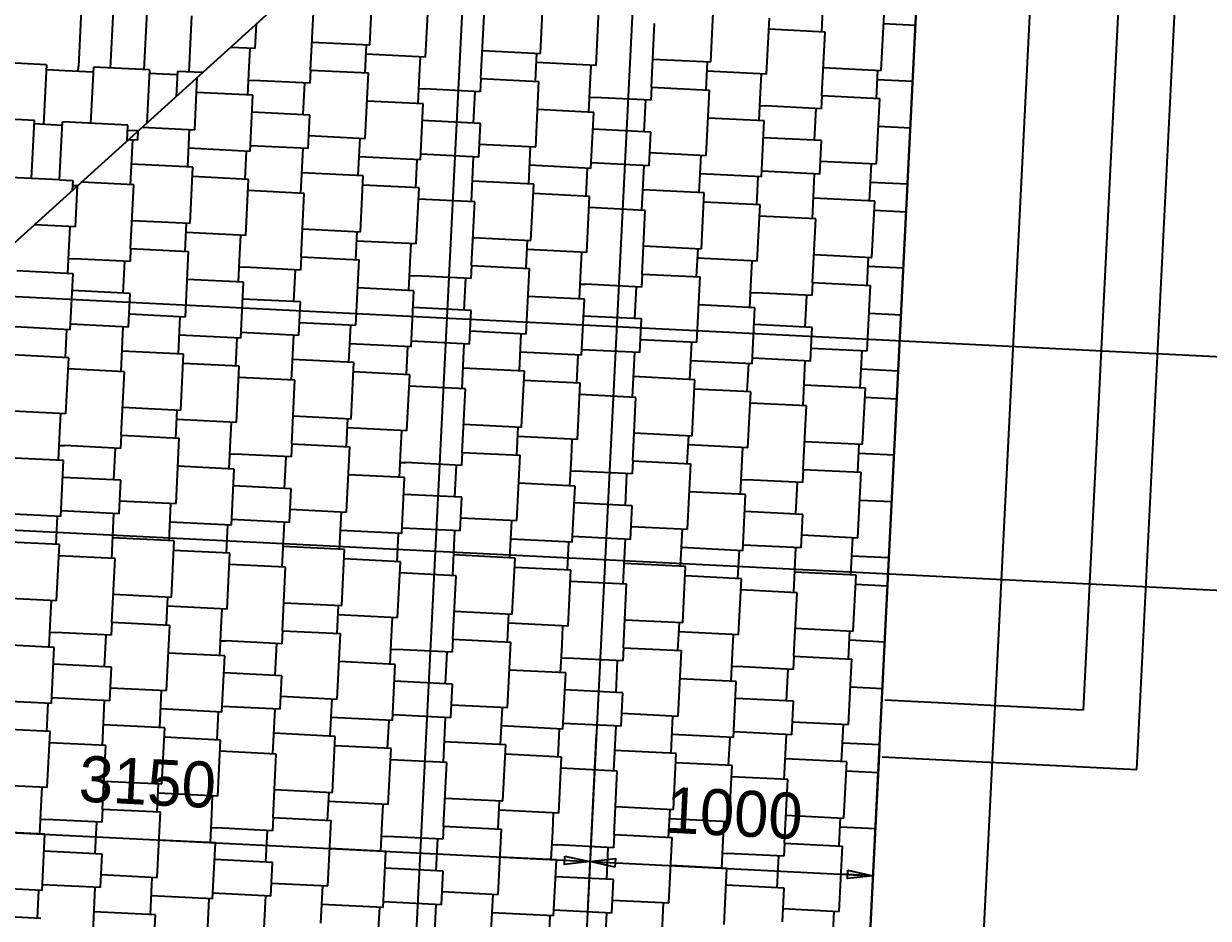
# Model space of a CAD drawing. Extents: x 549999 to 550212, y 1838161 to 1838467.
# Drawn here: x 550174.598 to 550178.778, y 1838349.117 to 1838352.275 of the extents above; entities that cross this region are included whole.
import ezdxf

# ---------------------------------------------------------------- set-up
doc = ezdxf.new("R2010")
doc.units = 0
for name, color, linetype in [('Level 18', 7, 'Continuous'), ('Level 20', 7, 'Continuous'), ('Level 36', 7, 'Continuous'), ('Level 37', 7, 'Continuous'), ('Level 39', 7, 'Continuous'), ('Level 42', 7, 'Continuous'), ('Level 8', 7, 'Continuous')]:
    doc.layers.add(name, color=color, linetype=linetype)

# ---------------------------------------------------------------- blocks, each defined once
blk = doc.blocks.new('FLOO13')
at = {"layer": 'Level 8'}
for p, q in [((1048.51, 427.1), (1048.51, 1267.1)), ((1028.51, 797.1), (1028.51, 447.1)), ((1028.51, 447.1), (958.51, 447.1)), ((958.51, 427.1), (1048.51, 427.1))]:
    blk.add_line(p, q, dxfattribs=at)

msp = doc.modelspace()

# ---------------------------------------------------------------- linework, layer by layer
at = {"layer": 'Level 18'}
for p, q in [((550176.528, 1838359.9792), (550175.4671, 1838338.7578)), ((550177.1273, 1838359.9493), (550176.0664, 1838338.7278)), ((550178.5255, 1838359.8794), (550177.4646, 1838338.6579))]:
    msp.add_line(p, q, dxfattribs=at)
at = {"layer": 'Level 20'}
for p, q in [((550183.2099, 1838461.5918), (550177.1149, 1838339.6741)), ((550183.6094, 1838461.5718), (550177.5144, 1838339.6541)), ((550176.6182, 1838349.767), (550176.5883, 1838349.1678)), ((550176.6182, 1838349.767), (550176.5883, 1838349.1678)), ((550177.617, 1838349.7171), (550177.587, 1838349.1179)), ((550173.4497, 1838349.4749), (550176.5958, 1838349.3176)), ((550176.5958, 1838349.3176), (550177.5945, 1838349.2677))]:
    msp.add_line(p, q, dxfattribs=at)
for points in [[(550176.5073, 1838349.337), (550176.5958, 1838349.3176), (550176.5058, 1838349.3072)], [(550176.6842, 1838349.2983), (550176.5958, 1838349.3176), (550176.6857, 1838349.328)], [(550177.5061, 1838349.287), (550177.5945, 1838349.2677), (550177.5046, 1838349.2573)]]:
    msp.add_lwpolyline(points, close=True, dxfattribs=at)
at = {"layer": 'Level 36'}
msp.add_line((550155.3364, 1838352.2737), (550184.3779, 1838350.8219), dxfattribs=at)
at = {"layer": 'Level 37'}
for p, q in [((550177.3257, 1838343.8909), (550177.855, 1838354.4777)), ((550176.2662, 1838353.0402), (550173.5029, 1838350.5401))]:
    msp.add_line(p, q, dxfattribs=at)
at = {"layer": 'Level 39'}
msp.add_line((550173.5029, 1838350.5401), (550179.895, 1838350.2205), dxfattribs=at)
at = {"layer": 'Level 42'}
for p, q in [((550177.4136, 1838352.2457), (550177.4215, 1838352.404)), ((550175.8194, 1838352.1998), (550175.8293, 1838352.3976)), ((550176.4209, 1838352.1697), (550176.4308, 1838352.3676)), ((550174.8011, 1838352.3225), (550174.7912, 1838352.124)), ((550174.9135, 1838352.3229), (550174.9033, 1838352.1184)), ((550175.61, 1838352.1111), (550175.6212, 1838352.3353)), ((550176.0162, 1838352.1569), (550176.0261, 1838352.3547)), ((550176.6177, 1838352.1268), (550176.6276, 1838352.3247)), ((550177.0224, 1838352.1396), (550177.0323, 1838352.3375)), ((550175.0322, 1838352.317), (550175.022, 1838352.1125)), ((550175.1902, 1838352.3031), (550175.1803, 1838352.1046)), ((550176.2114, 1838352.081), (550176.2226, 1838352.3052)), ((550177.2192, 1838352.0967), (550177.2291, 1838352.2946)), ((550177.6239, 1838352.1096), (550177.6337, 1838352.3074)), ((550175.4148, 1838352.1869), (550175.4191, 1838352.2738)), ((550176.8129, 1838352.0509), (550176.8241, 1838352.2752)), ((550177.4256, 1838352.2451), (550177.2271, 1838352.255)), ((550177.4144, 1838352.0208), (550177.4256, 1838352.2451)), ((550177.7446, 1838352.2688), (550177.6321, 1838352.2745)), ((550175.6149, 1838352.21), (550175.8194, 1838352.1998)), ((550175.8024, 1838352.1014), (550175.8074, 1838352.2004)), ((550175.4148, 1838352.1869), (550175.328, 1838352.1913)), ((550175.3934, 1838352.1219), (550175.3967, 1838352.1878)), ((550176.0162, 1838352.1569), (550175.8057, 1838352.1674)), ((550175.9949, 1838352.0918), (550175.9982, 1838352.1578)), ((550176.2164, 1838352.1799), (550176.4209, 1838352.1697)), ((550176.4039, 1838352.0714), (550176.4089, 1838352.1703)), ((550174.679, 1838352.1297), (550174.4812, 1838352.1395)), ((550174.679, 1838352.1297), (550174.6685, 1838351.9191)), ((550174.7441, 1838352.1083), (550174.6781, 1838352.1116)), ((550174.7903, 1838352.106), (550174.7912, 1838352.124)), ((550174.8439, 1838352.1214), (550174.834, 1838351.9229)), ((550175.0418, 1838352.1115), (550174.8439, 1838352.1214)), ((550175.0418, 1838352.1115), (550175.0324, 1838351.9239)), ((550175.3885, 1838352.0229), (550175.3934, 1838352.1219)), ((550175.61, 1838352.1111), (550175.6076, 1838352.0649)), ((550175.61, 1838352.1111), (550175.8145, 1838352.1008)), ((550176.6177, 1838352.1268), (550176.4072, 1838352.1373)), ((550176.5964, 1838352.0617), (550176.5997, 1838352.1277)), ((550176.8179, 1838352.1499), (550177.0224, 1838352.1396)), ((550177.0054, 1838352.0413), (550177.0103, 1838352.1402)), ((550177.4193, 1838352.1198), (550177.6239, 1838352.1096)), ((550174.843, 1838352.1034), (550174.7441, 1838352.1083)), ((550175.1401, 1838352.0945), (550175.0412, 1838352.0995)), ((550175.1407, 1838352.1066), (550175.1363, 1838352.0179)), ((550175.2294, 1838352.1021), (550175.1407, 1838352.1066)), ((550175.2014, 1838351.9001), (550175.2107, 1838352.0852)), ((550175.3911, 1838352.0757), (550175.4092, 1838352.0748)), ((550175.6076, 1838352.0649), (550175.4092, 1838352.0748)), ((550175.8029, 1838351.87), (550175.8145, 1838352.1008)), ((550175.99, 1838351.9929), (550175.9949, 1838352.0918)), ((550176.2114, 1838352.081), (550176.2091, 1838352.0348)), ((550176.2114, 1838352.081), (550176.4159, 1838352.0708)), ((550176.4044, 1838351.8399), (550176.4159, 1838352.0708)), ((550177.2192, 1838352.0967), (550177.0087, 1838352.1073)), ((550177.1979, 1838352.0317), (550177.2012, 1838352.0976)), ((550177.6069, 1838352.0112), (550177.6118, 1838352.1102)), ((550177.7347, 1838352.071), (550177.6102, 1838352.0772)), ((550175.4065, 1838352.022), (550175.208, 1838352.032)), ((550175.584, 1838351.9537), (550175.5896, 1838352.0658)), ((550175.9926, 1838352.0456), (550176.0106, 1838352.0447)), ((550176.2091, 1838352.0348), (550176.0106, 1838352.0447)), ((550176.1855, 1838351.9236), (550176.1911, 1838352.0357)), ((550176.5914, 1838351.9628), (550176.5964, 1838352.0617)), ((550176.8129, 1838352.0509), (550176.8106, 1838352.0047)), ((550176.8129, 1838352.0509), (550177.0174, 1838352.0407)), ((550177.0059, 1838351.8098), (550177.0174, 1838352.0407)), ((550177.1929, 1838351.9327), (550177.1979, 1838352.0317)), ((550175.3966, 1838351.8242), (550175.4065, 1838352.022)), ((550176.008, 1838351.992), (550175.8095, 1838352.0019)), ((550175.9981, 1838351.7941), (550176.008, 1838351.992)), ((550176.5941, 1838352.0156), (550176.6121, 1838352.0147)), ((550176.8106, 1838352.0047), (550176.6121, 1838352.0147)), ((550176.787, 1838351.8935), (550176.7926, 1838352.0056)), ((550177.1956, 1838351.9855), (550177.2136, 1838351.9846)), ((550177.4144, 1838352.0208), (550177.4121, 1838351.9747)), ((550177.4144, 1838352.0208), (550177.6189, 1838352.0106)), ((550177.6074, 1838351.7798), (550177.6189, 1838352.0106)), ((550175.6081, 1838351.9525), (550175.4036, 1838351.9627)), ((550175.6021, 1838351.8337), (550175.6081, 1838351.9525)), ((550176.6095, 1838351.9619), (550176.411, 1838351.9718)), ((550176.5996, 1838351.764), (550176.6095, 1838351.9619)), ((550177.4121, 1838351.9747), (550177.2136, 1838351.9846)), ((550177.3884, 1838351.8635), (550177.394, 1838351.9756)), ((550174.6361, 1838351.9328), (550174.4383, 1838351.9427)), ((550174.6259, 1838351.7283), (550174.6361, 1838351.9328)), ((550174.7345, 1838351.9158), (550174.6355, 1838351.9208)), ((550174.7248, 1838351.7234), (550174.7351, 1838351.9279)), ((550174.9659, 1838351.9163), (550174.7351, 1838351.9279)), ((550174.9632, 1838351.8612), (550174.9659, 1838351.9163)), ((550175.0163, 1838351.9093), (550175.2014, 1838351.9001)), ((550176.2095, 1838351.9224), (550176.005, 1838351.9326)), ((550176.2036, 1838351.8037), (550176.2095, 1838351.9224)), ((550176.811, 1838351.8923), (550176.6065, 1838351.9025)), ((550177.211, 1838351.9318), (550177.0125, 1838351.9418)), ((550177.2011, 1838351.734), (550177.211, 1838351.9318)), ((550177.7264, 1838351.9061), (550177.614, 1838351.9117)), ((550175.0021, 1838351.8964), (550174.965, 1838351.8983)), ((550175.0006, 1838351.8638), (550174.9678, 1838351.8654)), ((550174.9747, 1838351.7064), (550174.9826, 1838351.8647)), ((550175.0006, 1838351.8638), (550175.0023, 1838351.8966)), ((550175.1768, 1838351.769), (550175.1834, 1838351.901)), ((550175.6044, 1838351.8799), (550175.8029, 1838351.87)), ((550175.7783, 1838351.739), (550175.7849, 1838351.8709)), ((550176.8051, 1838351.7736), (550176.811, 1838351.8923)), ((550177.4125, 1838351.8622), (550177.208, 1838351.8725)), ((550177.4066, 1838351.7435), (550177.4125, 1838351.8622)), ((550175.3966, 1838351.8242), (550175.1801, 1838351.835)), ((550175.3797, 1838351.7258), (550175.3846, 1838351.8248)), ((550175.6021, 1838351.8337), (550175.3976, 1838351.844)), ((550175.5762, 1838351.6763), (550175.5841, 1838351.8346)), ((550176.2059, 1838351.8498), (550176.4044, 1838351.8399)), ((550176.3798, 1838351.7089), (550176.3864, 1838351.8408)), ((550176.8074, 1838351.8198), (550177.0059, 1838351.8098)), ((550175.1948, 1838351.7681), (550174.9783, 1838351.779)), ((550175.9981, 1838351.7941), (550175.7816, 1838351.8049)), ((550175.9811, 1838351.6958), (550175.9861, 1838351.7947)), ((550176.2036, 1838351.8037), (550175.9991, 1838351.8139)), ((550176.1776, 1838351.6463), (550176.1856, 1838351.8046)), ((550176.8051, 1838351.7736), (550176.6006, 1838351.7838)), ((550176.9812, 1838351.6788), (550176.9878, 1838351.8107)), ((550177.4089, 1838351.7897), (550177.6074, 1838351.7798)), ((550177.5827, 1838351.6488), (550177.5893, 1838351.7807)), ((550174.7248, 1838351.7234), (550174.5006, 1838351.7346)), ((550175.185, 1838351.5703), (550175.1948, 1838351.7681)), ((550175.3917, 1838351.7252), (550175.1932, 1838351.7352)), ((550175.7963, 1838351.7381), (550175.5798, 1838351.7489)), ((550175.7864, 1838351.5402), (550175.7963, 1838351.7381)), ((550176.5996, 1838351.764), (550176.3831, 1838351.7749)), ((550176.5826, 1838351.6657), (550176.5876, 1838351.7646)), ((550176.7791, 1838351.6162), (550176.787, 1838351.7745)), ((550177.2011, 1838351.734), (550176.9845, 1838351.7448)), ((550177.1841, 1838351.6356), (550177.189, 1838351.7346)), ((550177.4066, 1838351.7435), (550177.2021, 1838351.7537)), ((550177.3806, 1838351.5861), (550177.3885, 1838351.7444)), ((550174.7248, 1838351.7234), (550174.771, 1838351.7211)), ((550174.771, 1838351.7211), (550174.7693, 1838351.6858)), ((550174.7873, 1838351.7022), (550174.7701, 1838351.703)), ((550174.7803, 1838351.5574), (550174.7876, 1838351.7023)), ((550174.9867, 1838351.7058), (550174.8016, 1838351.7151)), ((550174.9755, 1838351.4816), (550174.9867, 1838351.7058)), ((550175.3818, 1838351.5274), (550175.3917, 1838351.7252)), ((550175.9932, 1838351.6952), (550175.7947, 1838351.7051)), ((550175.9833, 1838351.4973), (550175.9932, 1838351.6952)), ((550176.3978, 1838351.708), (550176.1813, 1838351.7188)), ((550176.3879, 1838351.5101), (550176.3978, 1838351.708)), ((550177.7165, 1838351.7082), (550177.586, 1838351.7147)), ((550175.5882, 1838351.6757), (550175.3897, 1838351.6857)), ((550175.577, 1838351.4515), (550175.5882, 1838351.6757)), ((550176.1897, 1838351.6457), (550175.9912, 1838351.6556)), ((550176.5946, 1838351.6651), (550176.3962, 1838351.675)), ((550176.5848, 1838351.4672), (550176.5946, 1838351.6651)), ((550176.9993, 1838351.6779), (550176.7828, 1838351.6888)), ((550176.9894, 1838351.4801), (550176.9993, 1838351.6779)), ((550177.6008, 1838351.6479), (550177.3842, 1838351.6587)), ((550176.1785, 1838351.4214), (550176.1897, 1838351.6457)), ((550176.7912, 1838351.6156), (550176.5927, 1838351.6255)), ((550176.7799, 1838351.3913), (550176.7912, 1838351.6156)), ((550177.1961, 1838351.635), (550176.9976, 1838351.6449)), ((550177.1862, 1838351.4372), (550177.1961, 1838351.635)), ((550177.5909, 1838351.45), (550177.6008, 1838351.6479)), ((550177.7116, 1838351.6093), (550177.5991, 1838351.6149)), ((550174.9804, 1838351.5805), (550175.185, 1838351.5703)), ((550175.168, 1838351.4719), (550175.1729, 1838351.5709)), ((550177.3926, 1838351.5855), (550177.1941, 1838351.5955)), ((550177.3814, 1838351.3613), (550177.3926, 1838351.5855)), ((550174.7803, 1838351.5574), (550174.6354, 1838351.5647)), ((550174.759, 1838351.4924), (550174.7623, 1838351.5583)), ((550175.3818, 1838351.5274), (550175.1713, 1838351.5379)), ((550175.3604, 1838351.4623), (550175.3637, 1838351.5283)), ((550175.5819, 1838351.5504), (550175.7864, 1838351.5402)), ((550175.7695, 1838351.4419), (550175.7744, 1838351.5408)), ((550174.754, 1838351.3934), (550174.759, 1838351.4924)), ((550175.9833, 1838351.4973), (550175.7728, 1838351.5078)), ((550175.9619, 1838351.4322), (550175.9652, 1838351.4982)), ((550176.1834, 1838351.5203), (550176.3879, 1838351.5101)), ((550176.3709, 1838351.4118), (550176.3759, 1838351.5107)), ((550176.7849, 1838351.4903), (550176.9894, 1838351.4801)), ((550174.7567, 1838351.4462), (550174.7747, 1838351.4453)), ((550174.9732, 1838351.4354), (550174.7747, 1838351.4453)), ((550174.9755, 1838351.4816), (550174.9732, 1838351.4354)), ((550174.9755, 1838351.4816), (550175.18, 1838351.4713)), ((550175.1685, 1838351.2405), (550175.18, 1838351.4713)), ((550175.3555, 1838351.3634), (550175.3604, 1838351.4623)), ((550175.577, 1838351.4515), (550175.5747, 1838351.4053)), ((550175.577, 1838351.4515), (550175.7815, 1838351.4413)), ((550176.5848, 1838351.4672), (550176.3742, 1838351.4777)), ((550176.5634, 1838351.4022), (550176.5667, 1838351.4681)), ((550176.9724, 1838351.3817), (550176.9774, 1838351.4807)), ((550177.1862, 1838351.4372), (550176.9757, 1838351.4477)), ((550177.3864, 1838351.4602), (550177.5909, 1838351.45)), ((550177.5739, 1838351.3516), (550177.5788, 1838351.4506)), ((550174.7721, 1838351.3925), (550174.5736, 1838351.4025)), ((550174.9495, 1838351.3242), (550174.9551, 1838351.4363)), ((550175.3581, 1838351.4161), (550175.3762, 1838351.4152)), ((550175.5747, 1838351.4053), (550175.3762, 1838351.4152)), ((550175.551, 1838351.2941), (550175.5566, 1838351.4062)), ((550175.7699, 1838351.2104), (550175.7815, 1838351.4413)), ((550175.957, 1838351.3333), (550175.9619, 1838351.4322)), ((550176.1785, 1838351.4214), (550176.1762, 1838351.3752)), ((550176.1785, 1838351.4214), (550176.383, 1838351.4112)), ((550176.3714, 1838351.1803), (550176.383, 1838351.4112)), ((550176.5585, 1838351.3032), (550176.5634, 1838351.4022)), ((550177.1649, 1838351.3721), (550177.1682, 1838351.4381)), ((550177.7017, 1838351.4114), (550177.5772, 1838351.4176)), ((550174.7622, 1838351.1947), (550174.7721, 1838351.3925)), ((550175.3735, 1838351.3625), (550175.1751, 1838351.3724)), ((550175.3637, 1838351.1646), (550175.3735, 1838351.3625)), ((550175.9596, 1838351.3861), (550175.9777, 1838351.3852)), ((550176.1762, 1838351.3752), (550175.9777, 1838351.3852)), ((550176.1525, 1838351.264), (550176.1581, 1838351.3761)), ((550176.7799, 1838351.3913), (550176.7776, 1838351.3452)), ((550176.7799, 1838351.3913), (550176.9844, 1838351.3811)), ((550176.9729, 1838351.1503), (550176.9844, 1838351.3811)), ((550177.1599, 1838351.2732), (550177.1649, 1838351.3721)), ((550177.3814, 1838351.3613), (550177.3791, 1838351.3151)), ((550177.3814, 1838351.3613), (550177.5859, 1838351.351)), ((550174.9736, 1838351.323), (550174.7691, 1838351.3332)), ((550174.9677, 1838351.2042), (550174.9736, 1838351.323)), ((550175.975, 1838351.3324), (550175.7765, 1838351.3423)), ((550175.9651, 1838351.1345), (550175.975, 1838351.3324)), ((550176.5611, 1838351.356), (550176.5791, 1838351.3551)), ((550176.7776, 1838351.3452), (550176.5791, 1838351.3551)), ((550176.754, 1838351.2339), (550176.7596, 1838351.3461)), ((550177.1626, 1838351.3259), (550177.1806, 1838351.325)), ((550177.3791, 1838351.3151), (550177.1806, 1838351.325)), ((550177.5744, 1838351.1202), (550177.5859, 1838351.351)), ((550175.5751, 1838351.2929), (550175.3706, 1838351.3031)), ((550175.5691, 1838351.1742), (550175.5751, 1838351.2929)), ((550176.5765, 1838351.3023), (550176.378, 1838351.3123)), ((550176.5666, 1838351.1045), (550176.5765, 1838351.3023)), ((550177.178, 1838351.2723), (550176.9795, 1838351.2822)), ((550177.3555, 1838351.2039), (550177.3611, 1838351.316)), ((550174.97, 1838351.2504), (550175.1685, 1838351.2405)), ((550175.1438, 1838351.1095), (550175.1504, 1838351.2414)), ((550176.1766, 1838351.2628), (550175.9721, 1838351.273)), ((550176.1706, 1838351.1441), (550176.1766, 1838351.2628)), ((550176.778, 1838351.2327), (550176.5735, 1838351.243)), ((550176.7721, 1838351.114), (550176.778, 1838351.2327)), ((550177.1681, 1838351.0744), (550177.178, 1838351.2723)), ((550177.6934, 1838351.2465), (550177.581, 1838351.2521)), ((550174.7622, 1838351.1947), (550174.5456, 1838351.2055)), ((550174.7452, 1838351.0963), (550174.7501, 1838351.1953)), ((550174.9677, 1838351.2042), (550174.7632, 1838351.2145)), ((550174.9417, 1838351.0468), (550174.9496, 1838351.2051)), ((550175.5715, 1838351.2203), (550175.7699, 1838351.2104)), ((550175.7453, 1838351.0794), (550175.7519, 1838351.2113)), ((550177.3795, 1838351.2027), (550177.175, 1838351.2129)), ((550177.3736, 1838351.0839), (550177.3795, 1838351.2027)), ((550175.3637, 1838351.1646), (550175.1471, 1838351.1754)), ((550175.3467, 1838351.0663), (550175.3516, 1838351.1652)), ((550175.5691, 1838351.1742), (550175.3646, 1838351.1844)), ((550175.5432, 1838351.0168), (550175.5511, 1838351.1751)), ((550176.1706, 1838351.1441), (550175.9661, 1838351.1543)), ((550176.1729, 1838351.1903), (550176.3714, 1838351.1803)), ((550176.3468, 1838351.0493), (550176.3534, 1838351.1812)), ((550176.7744, 1838351.1602), (550176.9729, 1838351.1503)), ((550176.9483, 1838351.0193), (550176.9549, 1838351.1512)), ((550175.1619, 1838351.1086), (550174.9453, 1838351.1194)), ((550175.152, 1838350.9107), (550175.1619, 1838351.1086)), ((550175.9651, 1838351.1345), (550175.7486, 1838351.1453)), ((550175.9482, 1838351.0362), (550175.9531, 1838351.1351)), ((550176.1447, 1838350.9867), (550176.1526, 1838351.145)), ((550176.5666, 1838351.1045), (550176.3501, 1838351.1153)), ((550176.7721, 1838351.114), (550176.5676, 1838351.1242)), ((550176.7462, 1838350.9566), (550176.7541, 1838351.1149)), ((550177.3759, 1838351.1301), (550177.5744, 1838351.1202)), ((550177.5498, 1838350.9892), (550177.5563, 1838351.1211)), ((550174.7572, 1838351.0957), (550174.5587, 1838351.1057)), ((550174.7473, 1838350.8979), (550174.7572, 1838351.0957)), ((550175.3587, 1838351.0657), (550175.1602, 1838351.0756)), ((550175.3488, 1838350.8678), (550175.3587, 1838351.0657)), ((550175.7634, 1838351.0785), (550175.5468, 1838351.0893)), ((550175.7535, 1838350.8806), (550175.7634, 1838351.0785)), ((550176.5496, 1838351.0061), (550176.5546, 1838351.1051)), ((550177.1681, 1838351.0744), (550176.9516, 1838351.0852)), ((550177.1511, 1838350.976), (550177.1561, 1838351.075)), ((550177.3736, 1838351.0839), (550177.1691, 1838351.0942)), ((550177.3476, 1838350.9266), (550177.3555, 1838351.0849)), ((550174.9537, 1838351.0462), (550174.7552, 1838351.0562)), ((550174.9425, 1838350.822), (550174.9537, 1838351.0462)), ((550175.5552, 1838351.0162), (550175.3567, 1838351.0261)), ((550175.9602, 1838351.0356), (550175.7617, 1838351.0455)), ((550175.9503, 1838350.8377), (550175.9602, 1838351.0356)), ((550176.3648, 1838351.0484), (550176.1483, 1838351.0592)), ((550176.3549, 1838350.8505), (550176.3648, 1838351.0484)), ((550176.9663, 1838351.0184), (550176.7498, 1838351.0292)), ((550177.6836, 1838351.0486), (550177.553, 1838351.0551)), ((550175.544, 1838350.7919), (550175.5552, 1838351.0162)), ((550176.1567, 1838350.9861), (550175.9582, 1838350.996)), ((550176.1455, 1838350.7618), (550176.1567, 1838350.9861)), ((550176.5617, 1838351.0055), (550176.3632, 1838351.0154)), ((550176.5518, 1838350.8076), (550176.5617, 1838351.0055)), ((550176.9564, 1838350.8205), (550176.9663, 1838351.0184)), ((550177.1632, 1838350.9754), (550176.9647, 1838350.9854)), ((550177.5678, 1838350.9883), (550177.3513, 1838350.9991)), ((550177.5579, 1838350.7904), (550177.5678, 1838350.9883)), ((550176.7582, 1838350.956), (550176.5597, 1838350.9659)), ((550176.747, 1838350.7318), (550176.7582, 1838350.956)), ((550177.1533, 1838350.7776), (550177.1632, 1838350.9754)), ((550177.6786, 1838350.9497), (550177.5661, 1838350.9553)), ((550174.7473, 1838350.8979), (550174.5368, 1838350.9084)), ((550174.726, 1838350.8328), (550174.7293, 1838350.8988)), ((550174.9475, 1838350.9209), (550175.152, 1838350.9107)), ((550175.135, 1838350.8124), (550175.1399, 1838350.9113)), ((550177.3597, 1838350.926), (550177.1612, 1838350.9359)), ((550177.3485, 1838350.7017), (550177.3597, 1838350.926)), ((550175.3488, 1838350.8678), (550175.1383, 1838350.8783)), ((550175.3275, 1838350.8027), (550175.3308, 1838350.8687)), ((550175.549, 1838350.8908), (550175.7535, 1838350.8806)), ((550175.7365, 1838350.7823), (550175.7414, 1838350.8812)), ((550176.1504, 1838350.8608), (550176.3549, 1838350.8505)), ((550174.721, 1838350.7339), (550174.726, 1838350.8328)), ((550174.9425, 1838350.822), (550174.9402, 1838350.7758)), ((550174.9425, 1838350.822), (550175.147, 1838350.8118)), ((550175.9503, 1838350.8377), (550175.7398, 1838350.8482)), ((550175.929, 1838350.7727), (550175.9323, 1838350.8386)), ((550176.338, 1838350.7522), (550176.3429, 1838350.8511)), ((550176.5518, 1838350.8076), (550176.3413, 1838350.8182)), ((550176.7519, 1838350.8307), (550176.9564, 1838350.8205)), ((550176.9394, 1838350.7221), (550176.9444, 1838350.8211)), ((550174.7237, 1838350.7866), (550174.7417, 1838350.7857)), ((550174.9402, 1838350.7758), (550174.7417, 1838350.7857)), ((550174.9166, 1838350.6646), (550174.9222, 1838350.7767)), ((550175.1355, 1838350.5809), (550175.147, 1838350.8118)), ((550175.3225, 1838350.7038), (550175.3275, 1838350.8027)), ((550175.544, 1838350.7919), (550175.5417, 1838350.7457)), ((550175.544, 1838350.7919), (550175.7485, 1838350.7817)), ((550175.737, 1838350.5508), (550175.7485, 1838350.7817)), ((550176.5304, 1838350.7426), (550176.5337, 1838350.8085)), ((550177.1533, 1838350.7776), (550176.9427, 1838350.7881)), ((550177.1319, 1838350.7125), (550177.1352, 1838350.7785)), ((550177.3534, 1838350.8006), (550177.5579, 1838350.7904)), ((550177.5409, 1838350.6921), (550177.5459, 1838350.791)), ((550174.7391, 1838350.733), (550174.5406, 1838350.7429)), ((550174.7292, 1838350.5351), (550174.7391, 1838350.733)), ((550175.3252, 1838350.7566), (550175.3432, 1838350.7557)), ((550175.5417, 1838350.7457), (550175.3432, 1838350.7557)), ((550175.5181, 1838350.6345), (550175.5237, 1838350.7466)), ((550175.924, 1838350.6737), (550175.929, 1838350.7727)), ((550176.1455, 1838350.7618), (550176.1432, 1838350.7157)), ((550176.1455, 1838350.7618), (550176.35, 1838350.7516)), ((550176.3385, 1838350.5208), (550176.35, 1838350.7516)), ((550176.5255, 1838350.6437), (550176.5304, 1838350.7426)), ((550176.747, 1838350.7318), (550176.7447, 1838350.6856)), ((550176.747, 1838350.7318), (550176.9515, 1838350.7215)), ((550177.6687, 1838350.7518), (550177.5442, 1838350.758)), ((550175.3406, 1838350.7029), (550175.1421, 1838350.7128)), ((550175.3307, 1838350.505), (550175.3406, 1838350.7029)), ((550175.9266, 1838350.7265), (550175.9447, 1838350.7256)), ((550176.1432, 1838350.7157), (550175.9447, 1838350.7256)), ((550176.1195, 1838350.6044), (550176.1251, 1838350.7166)), ((550176.5281, 1838350.6964), (550176.5462, 1838350.6955)), ((550176.7447, 1838350.6856), (550176.5462, 1838350.6955)), ((550176.9399, 1838350.4907), (550176.9515, 1838350.7215)), ((550177.127, 1838350.6136), (550177.1319, 1838350.7125)), ((550177.3485, 1838350.7017), (550177.3461, 1838350.6555)), ((550177.3485, 1838350.7017), (550177.553, 1838350.6915)), ((550177.5414, 1838350.4606), (550177.553, 1838350.6915)), ((550174.9406, 1838350.6634), (550174.7361, 1838350.6736)), ((550174.9347, 1838350.5447), (550174.9406, 1838350.6634)), ((550175.9421, 1838350.6728), (550175.7436, 1838350.6827)), ((550175.9322, 1838350.4749), (550175.9421, 1838350.6728)), ((550176.5435, 1838350.6428), (550176.345, 1838350.6527)), ((550176.721, 1838350.5744), (550176.7266, 1838350.6865)), ((550177.1296, 1838350.6663), (550177.1477, 1838350.6654)), ((550177.3461, 1838350.6555), (550177.1477, 1838350.6654)), ((550177.3225, 1838350.5443), (550177.3281, 1838350.6564)), ((550175.5421, 1838350.6333), (550175.3376, 1838350.6435)), ((550175.5362, 1838350.5146), (550175.5421, 1838350.6333)), ((550176.1436, 1838350.6032), (550175.9391, 1838350.6135)), ((550176.5336, 1838350.4449), (550176.5435, 1838350.6428)), ((550177.145, 1838350.6127), (550176.9465, 1838350.6226)), ((550177.1351, 1838350.4148), (550177.145, 1838350.6127)), ((550174.937, 1838350.5908), (550175.1355, 1838350.5809)), ((550175.1108, 1838350.4499), (550175.1174, 1838350.5818)), ((550176.1377, 1838350.4845), (550176.1436, 1838350.6032)), ((550176.7451, 1838350.5732), (550176.5406, 1838350.5834)), ((550176.7391, 1838350.4544), (550176.7451, 1838350.5732)), ((550177.6605, 1838350.5869), (550177.548, 1838350.5925)), ((550174.7292, 1838350.5351), (550174.5127, 1838350.5459)), ((550174.7122, 1838350.4368), (550174.7172, 1838350.5357)), ((550174.9347, 1838350.5447), (550174.7302, 1838350.5549)), ((550174.9087, 1838350.3873), (550174.9166, 1838350.5456)), ((550175.5362, 1838350.5146), (550175.3317, 1838350.5248)), ((550175.5385, 1838350.5608), (550175.737, 1838350.5508)), ((550175.7123, 1838350.4198), (550175.7189, 1838350.5517)), ((550176.14, 1838350.5307), (550176.3385, 1838350.5208)), ((550177.3466, 1838350.5431), (550177.1421, 1838350.5533)), ((550177.3406, 1838350.4244), (550177.3466, 1838350.5431)), ((550175.3307, 1838350.505), (550175.1141, 1838350.5158)), ((550175.3137, 1838350.4067), (550175.3187, 1838350.5056)), ((550175.5102, 1838350.3572), (550175.5181, 1838350.5155)), ((550175.9322, 1838350.4749), (550175.7156, 1838350.4858)), ((550176.1377, 1838350.4845), (550175.9332, 1838350.4947)), ((550176.1117, 1838350.3271), (550176.1196, 1838350.4854)), ((550176.3138, 1838350.3897), (550176.3204, 1838350.5217)), ((550176.7414, 1838350.5006), (550176.9399, 1838350.4907)), ((550176.9153, 1838350.3597), (550176.9219, 1838350.4916)), ((550174.7243, 1838350.4362), (550174.5258, 1838350.4461)), ((550175.1289, 1838350.449), (550174.9124, 1838350.4598)), ((550175.119, 1838350.2511), (550175.1289, 1838350.449)), ((550175.9152, 1838350.3766), (550175.9201, 1838350.4755)), ((550176.5336, 1838350.4449), (550176.3171, 1838350.4557)), ((550176.5167, 1838350.3465), (550176.5216, 1838350.4455)), ((550176.7391, 1838350.4544), (550176.5346, 1838350.4647)), ((550176.7132, 1838350.297), (550176.7211, 1838350.4553)), ((550177.3429, 1838350.4705), (550177.5414, 1838350.4606)), ((550177.5168, 1838350.3296), (550177.5234, 1838350.4615)), ((550174.7144, 1838350.2383), (550174.7243, 1838350.4362)), ((550175.3257, 1838350.4061), (550175.1272, 1838350.416)), ((550175.3158, 1838350.2082), (550175.3257, 1838350.4061)), ((550175.7304, 1838350.4189), (550175.5138, 1838350.4297)), ((550175.7205, 1838350.221), (550175.7304, 1838350.4189)), ((550176.3319, 1838350.3888), (550176.1153, 1838350.3997)), ((550177.1351, 1838350.4148), (550176.9186, 1838350.4256)), ((550177.1182, 1838350.3165), (550177.1231, 1838350.4154)), ((550177.3406, 1838350.4244), (550177.1361, 1838350.4346)), ((550177.3147, 1838350.267), (550177.3226, 1838350.4253)), ((550174.9208, 1838350.3867), (550174.7223, 1838350.3966)), ((550174.9096, 1838350.1624), (550174.9208, 1838350.3867)), ((550175.5222, 1838350.3566), (550175.3238, 1838350.3665)), ((550175.511, 1838350.1323), (550175.5222, 1838350.3566)), ((550175.9272, 1838350.376), (550175.7287, 1838350.3859)), ((550175.9173, 1838350.1781), (550175.9272, 1838350.376)), ((550176.322, 1838350.191), (550176.3319, 1838350.3888)), ((550176.5287, 1838350.3459), (550176.3302, 1838350.3559)), ((550176.9333, 1838350.3588), (550176.7168, 1838350.3696)), ((550176.9234, 1838350.1609), (550176.9333, 1838350.3588)), ((550177.6506, 1838350.389), (550177.5201, 1838350.3956)), ((550176.1237, 1838350.3265), (550175.9252, 1838350.3364)), ((550176.1125, 1838350.1023), (550176.1237, 1838350.3265)), ((550176.5188, 1838350.1481), (550176.5287, 1838350.3459)), ((550177.1302, 1838350.3159), (550176.9317, 1838350.3258)), ((550177.1203, 1838350.118), (550177.1302, 1838350.3159)), ((550177.5348, 1838350.3287), (550177.3183, 1838350.3395)), ((550177.5249, 1838350.1308), (550177.5348, 1838350.3287)), ((550176.7252, 1838350.2964), (550176.5267, 1838350.3064)), ((550176.714, 1838350.0722), (550176.7252, 1838350.2964)), ((550177.3267, 1838350.2664), (550177.1282, 1838350.2763)), ((550177.6456, 1838350.2901), (550177.5332, 1838350.2957)), ((550174.7144, 1838350.2383), (550174.5038, 1838350.2488)), ((550174.693, 1838350.1732), (550174.6963, 1838350.2392)), ((550174.9145, 1838350.2613), (550175.119, 1838350.2511)), ((550175.102, 1838350.1528), (550175.107, 1838350.2517)), ((550175.516, 1838350.2313), (550175.7205, 1838350.221)), ((550177.3155, 1838350.0421), (550177.3267, 1838350.2664)), ((550175.3158, 1838350.2082), (550175.1053, 1838350.2187)), ((550175.2945, 1838350.1432), (550175.2978, 1838350.2091)), ((550175.7035, 1838350.1227), (550175.7085, 1838350.2216)), ((550175.9173, 1838350.1781), (550175.7068, 1838350.1887)), ((550176.1175, 1838350.2012), (550176.322, 1838350.191)), ((550176.305, 1838350.0926), (550176.3099, 1838350.1916)), ((550174.6881, 1838350.0743), (550174.693, 1838350.1732)), ((550174.9096, 1838350.1624), (550174.9072, 1838350.1162)), ((550174.9096, 1838350.1624), (550175.1141, 1838350.1522)), ((550175.1025, 1838349.9213), (550175.1141, 1838350.1522)), ((550175.896, 1838350.1131), (550175.8993, 1838350.179)), ((550176.5188, 1838350.1481), (550176.3083, 1838350.1586)), ((550176.4975, 1838350.083), (550176.5008, 1838350.149)), ((550176.7189, 1838350.1711), (550176.9234, 1838350.1609)), ((550176.9065, 1838350.0626), (550176.9114, 1838350.1615)), ((550174.6907, 1838350.1271), (550174.7088, 1838350.1262)), ((550174.9072, 1838350.1162), (550174.7088, 1838350.1262)), ((550174.8836, 1838350.005), (550174.8892, 1838350.1171)), ((550175.2896, 1838350.0442), (550175.2945, 1838350.1432)), ((550175.511, 1838350.1323), (550175.5087, 1838350.0862)), ((550175.511, 1838350.1323), (550175.7155, 1838350.1221)), ((550175.704, 1838349.8913), (550175.7155, 1838350.1221)), ((550175.891, 1838350.0141), (550175.896, 1838350.1131)), ((550177.1203, 1838350.118), (550176.9098, 1838350.1285)), ((550177.0989, 1838350.0529), (550177.1022, 1838350.1189)), ((550177.3204, 1838350.1411), (550177.5249, 1838350.1308)), ((550177.508, 1838350.0325), (550177.5129, 1838350.1314)), ((550174.7061, 1838350.0734), (550174.5076, 1838350.0833)), ((550174.6962, 1838349.8755), (550174.7061, 1838350.0734)), ((550175.2922, 1838350.097), (550175.3102, 1838350.0961)), ((550175.5087, 1838350.0862), (550175.3102, 1838350.0961)), ((550175.4851, 1838349.9749), (550175.4907, 1838350.0871)), ((550175.8937, 1838350.0669), (550175.9117, 1838350.066)), ((550176.1102, 1838350.0561), (550175.9117, 1838350.066)), ((550176.1125, 1838350.1023), (550176.1102, 1838350.0561)), ((550176.1125, 1838350.1023), (550176.317, 1838350.092)), ((550176.3055, 1838349.8612), (550176.317, 1838350.092)), ((550176.4925, 1838349.9841), (550176.4975, 1838350.083)), ((550176.714, 1838350.0722), (550176.7117, 1838350.026)), ((550176.714, 1838350.0722), (550176.9185, 1838350.062)), ((550177.6357, 1838350.0922), (550177.5113, 1838350.0985)), ((550175.3076, 1838350.0433), (550175.1091, 1838350.0532)), ((550175.2977, 1838349.8454), (550175.3076, 1838350.0433)), ((550175.9091, 1838350.0132), (550175.7106, 1838350.0232)), ((550176.0866, 1838349.9449), (550176.0922, 1838350.057)), ((550176.4952, 1838350.0368), (550176.5132, 1838350.0359)), ((550176.7117, 1838350.026), (550176.5132, 1838350.0359)), ((550176.688, 1838349.9148), (550176.6936, 1838350.0269)), ((550176.907, 1838349.8311), (550176.9185, 1838350.062)), ((550177.094, 1838349.954), (550177.0989, 1838350.0529)), ((550177.3155, 1838350.0421), (550177.3132, 1838349.9959)), ((550177.3155, 1838350.0421), (550177.52, 1838350.0319)), ((550177.5084, 1838349.801), (550177.52, 1838350.0319)), ((550174.9077, 1838350.0038), (550174.7031, 1838350.014)), ((550174.9017, 1838349.8851), (550174.9077, 1838350.0038)), ((550175.5091, 1838349.9737), (550175.3046, 1838349.984)), ((550175.8992, 1838349.8154), (550175.9091, 1838350.0132)), ((550176.5106, 1838349.9832), (550176.3121, 1838349.9931)), ((550176.5007, 1838349.7853), (550176.5106, 1838349.9832)), ((550177.0966, 1838350.0068), (550177.1147, 1838350.0059)), ((550177.3132, 1838349.9959), (550177.1147, 1838350.0059)), ((550177.2895, 1838349.8847), (550177.2951, 1838349.9969)), ((550175.5032, 1838349.855), (550175.5091, 1838349.9737)), ((550176.1106, 1838349.9437), (550175.9061, 1838349.9539)), ((550176.1047, 1838349.8249), (550176.1106, 1838349.9437)), ((550177.112, 1838349.9531), (550176.9136, 1838349.963)), ((550177.1022, 1838349.7552), (550177.112, 1838349.9531)), ((550174.9017, 1838349.8851), (550174.6972, 1838349.8953)), ((550174.904, 1838349.9312), (550175.1025, 1838349.9213)), ((550175.0779, 1838349.7903), (550175.0845, 1838349.9222)), ((550175.5055, 1838349.9012), (550175.704, 1838349.8913)), ((550176.7121, 1838349.9136), (550176.5076, 1838349.9238)), ((550176.7062, 1838349.7949), (550176.7121, 1838349.9136)), ((550177.6275, 1838349.9273), (550177.515, 1838349.933)), ((550174.6962, 1838349.8755), (550174.4797, 1838349.8863)), ((550174.6792, 1838349.7772), (550174.6842, 1838349.8761)), ((550174.8758, 1838349.7277), (550174.8837, 1838349.886)), ((550175.2977, 1838349.8454), (550175.0812, 1838349.8563)), ((550175.5032, 1838349.855), (550175.2987, 1838349.8652)), ((550175.4772, 1838349.6976), (550175.4852, 1838349.8559)), ((550175.6794, 1838349.7602), (550175.686, 1838349.8922)), ((550176.107, 1838349.8711), (550176.3055, 1838349.8612)), ((550176.2808, 1838349.7302), (550176.2874, 1838349.8621)), ((550177.3136, 1838349.8835), (550177.1091, 1838349.8937)), ((550177.3076, 1838349.7648), (550177.3136, 1838349.8835)), ((550175.2807, 1838349.7471), (550175.2857, 1838349.846)), ((550175.8992, 1838349.8154), (550175.6827, 1838349.8262)), ((550175.8822, 1838349.717), (550175.8872, 1838349.816)), ((550176.1047, 1838349.8249), (550175.9002, 1838349.8352)), ((550176.0787, 1838349.6675), (550176.0866, 1838349.8258)), ((550176.7085, 1838349.841), (550176.907, 1838349.8311)), ((550176.8823, 1838349.7001), (550176.8889, 1838349.832)), ((550174.6913, 1838349.7766), (550174.4928, 1838349.7865)), ((550174.6814, 1838349.5787), (550174.6913, 1838349.7766)), ((550175.0959, 1838349.7894), (550174.8794, 1838349.8002)), ((550175.086, 1838349.5915), (550175.0959, 1838349.7894)), ((550175.6974, 1838349.7593), (550175.4809, 1838349.7702)), ((550176.5007, 1838349.7853), (550176.2841, 1838349.7961)), ((550176.4837, 1838349.687), (550176.4886, 1838349.7859)), ((550176.7062, 1838349.7949), (550176.5017, 1838349.8051)), ((550176.6802, 1838349.6375), (550176.6881, 1838349.7958)), ((550177.3076, 1838349.7648), (550177.1031, 1838349.775)), ((550177.31, 1838349.811), (550177.5084, 1838349.801)), ((550177.4838, 1838349.67), (550177.4904, 1838349.8019)), ((550174.8878, 1838349.7271), (550174.6893, 1838349.737)), ((550175.2928, 1838349.7465), (550175.0943, 1838349.7564)), ((550175.2829, 1838349.5486), (550175.2928, 1838349.7465)), ((550175.6875, 1838349.5615), (550175.6974, 1838349.7593)), ((550176.2989, 1838349.7293), (550176.0824, 1838349.7401)), ((550176.289, 1838349.5314), (550176.2989, 1838349.7293)), ((550177.1022, 1838349.7552), (550176.8856, 1838349.7661)), ((550177.0852, 1838349.6569), (550177.0901, 1838349.7558)), ((550177.2817, 1838349.6074), (550177.2896, 1838349.7657)), ((550177.6176, 1838349.7295), (550177.4871, 1838349.736)), ((550174.8766, 1838349.5028), (550174.8878, 1838349.7271)), ((550175.4893, 1838349.697), (550175.2908, 1838349.7069)), ((550175.4781, 1838349.4728), (550175.4893, 1838349.697)), ((550175.8942, 1838349.7164), (550175.6958, 1838349.7264)), ((550175.8844, 1838349.5186), (550175.8942, 1838349.7164)), ((550176.4957, 1838349.6864), (550176.2972, 1838349.6963)), ((550176.4858, 1838349.4885), (550176.4957, 1838349.6864)), ((550176.9004, 1838349.6992), (550176.6838, 1838349.71)), ((550176.8905, 1838349.5013), (550176.9004, 1838349.6992)), ((550176.0908, 1838349.6669), (550175.8923, 1838349.6769)), ((550176.0795, 1838349.4427), (550176.0908, 1838349.6669)), ((550176.6922, 1838349.6369), (550176.4937, 1838349.6468)), ((550177.0972, 1838349.6563), (550176.8987, 1838349.6662)), ((550177.0873, 1838349.4584), (550177.0972, 1838349.6563)), ((550177.5018, 1838349.6691), (550177.2853, 1838349.68)), ((550177.492, 1838349.4713), (550177.5018, 1838349.6691)), ((550176.681, 1838349.4126), (550176.6922, 1838349.6369)), ((550177.2937, 1838349.6068), (550177.0952, 1838349.6167)), ((550177.2825, 1838349.3825), (550177.2937, 1838349.6068)), ((550177.6127, 1838349.6305), (550177.5002, 1838349.6361)), ((550174.6814, 1838349.5787), (550174.4709, 1838349.5892)), ((550174.66, 1838349.5136), (550174.6633, 1838349.5796)), ((550174.8815, 1838349.6018), (550175.086, 1838349.5915)), ((550175.0691, 1838349.4932), (550175.074, 1838349.5921)), ((550175.483, 1838349.5717), (550175.6875, 1838349.5615)), ((550175.6705, 1838349.4631), (550175.6755, 1838349.5621)), ((550175.2829, 1838349.5486), (550175.0723, 1838349.5592)), ((550175.2615, 1838349.4836), (550175.2648, 1838349.5495)), ((550175.8844, 1838349.5186), (550175.6738, 1838349.5291)), ((550175.863, 1838349.4535), (550175.8663, 1838349.5195)), ((550176.0845, 1838349.5416), (550176.289, 1838349.5314)), ((550176.272, 1838349.4331), (550176.277, 1838349.532)), ((550174.6551, 1838349.4147), (550174.66, 1838349.5136)), ((550174.8766, 1838349.5028), (550174.8743, 1838349.4567)), ((550174.8766, 1838349.5028), (550175.0811, 1838349.4926)), ((550175.0695, 1838349.2617), (550175.0811, 1838349.4926)), ((550175.2566, 1838349.3846), (550175.2615, 1838349.4836)), ((550176.4858, 1838349.4885), (550176.2753, 1838349.499)), ((550176.4645, 1838349.4234), (550176.4678, 1838349.4894)), ((550176.686, 1838349.5115), (550176.8905, 1838349.5013)), ((550176.8735, 1838349.403), (550176.8784, 1838349.5019)), ((550177.2875, 1838349.4815), (550177.492, 1838349.4713)), ((550174.6577, 1838349.4675), (550174.6758, 1838349.4666)), ((550174.8743, 1838349.4567), (550174.6758, 1838349.4666)), ((550174.8506, 1838349.3454), (550174.8562, 1838349.4576)), ((550175.2592, 1838349.4374), (550175.2773, 1838349.4365)), ((550175.4758, 1838349.4266), (550175.2773, 1838349.4365)), ((550175.4781, 1838349.4728), (550175.4758, 1838349.4266)), ((550175.4781, 1838349.4728), (550175.6826, 1838349.4625)), ((550175.671, 1838349.2317), (550175.6826, 1838349.4625)), ((550175.8581, 1838349.3546), (550175.863, 1838349.4535)), ((550176.0795, 1838349.4427), (550176.0772, 1838349.3965)), ((550176.0795, 1838349.4427), (550176.284, 1838349.4325)), ((550177.0873, 1838349.4584), (550176.8768, 1838349.4689)), ((550177.066, 1838349.3934), (550177.0693, 1838349.4593)), ((550177.475, 1838349.3729), (550177.4799, 1838349.4719)), ((550177.6028, 1838349.4327), (550177.4783, 1838349.4389)), ((550174.6731, 1838349.4138), (550174.4747, 1838349.4237)), ((550174.6633, 1838349.2159), (550174.6731, 1838349.4138)), ((550175.2746, 1838349.3837), (550175.0761, 1838349.3937)), ((550175.4521, 1838349.3154), (550175.4577, 1838349.4275)), ((550175.8607, 1838349.4073), (550175.8787, 1838349.4064)), ((550176.0772, 1838349.3965), (550175.8787, 1838349.4064)), ((550176.0536, 1838349.2853), (550176.0592, 1838349.3974)), ((550176.2725, 1838349.2016), (550176.284, 1838349.4325)), ((550176.4595, 1838349.3245), (550176.4645, 1838349.4234)), ((550176.681, 1838349.4126), (550176.6787, 1838349.3664)), ((550176.681, 1838349.4126), (550176.8855, 1838349.4024)), ((550176.874, 1838349.1715), (550176.8855, 1838349.4024)), ((550174.8747, 1838349.3442), (550174.6702, 1838349.3544)), ((550175.2647, 1838349.1859), (550175.2746, 1838349.3837)), ((550175.8761, 1838349.3537), (550175.6776, 1838349.3636)), ((550175.8662, 1838349.1558), (550175.8761, 1838349.3537)), ((550176.4622, 1838349.3773), (550176.4802, 1838349.3764)), ((550176.6787, 1838349.3664), (550176.4802, 1838349.3764)), ((550176.6551, 1838349.2552), (550176.6607, 1838349.3673)), ((550177.061, 1838349.2944), (550177.066, 1838349.3934)), ((550177.2825, 1838349.3825), (550177.2802, 1838349.3364)), ((550177.2825, 1838349.3825), (550177.487, 1838349.3723)), ((550177.4755, 1838349.1415), (550177.487, 1838349.3723)), ((550174.8687, 1838349.2255), (550174.8747, 1838349.3442)), ((550175.4762, 1838349.3142), (550175.2717, 1838349.3244)), ((550175.4702, 1838349.1954), (550175.4762, 1838349.3142)), ((550176.4776, 1838349.3236), (550176.2791, 1838349.3335)), ((550176.4677, 1838349.1257), (550176.4776, 1838349.3236)), ((550177.0637, 1838349.3472), (550177.0817, 1838349.3463)), ((550177.2802, 1838349.3364), (550177.0817, 1838349.3463)), ((550177.2565, 1838349.2251), (550177.2622, 1838349.3373)), ((550174.8711, 1838349.2717), (550175.0695, 1838349.2617)), ((550176.0776, 1838349.2841), (550175.8731, 1838349.2943)), ((550176.0717, 1838349.1654), (550176.0776, 1838349.2841)), ((550177.0791, 1838349.2935), (550176.8806, 1838349.3035)), ((550177.0692, 1838349.0957), (550177.0791, 1838349.2935)), ((550177.5945, 1838349.2678), (550177.4821, 1838349.2734)), ((550174.6633, 1838349.2159), (550174.4467, 1838349.2268)), ((550174.8687, 1838349.2255), (550174.6642, 1838349.2357)), ((550175.0449, 1838349.1307), (550175.0515, 1838349.2626)), ((550175.4725, 1838349.2416), (550175.671, 1838349.2317)), ((550175.6464, 1838349.1007), (550175.653, 1838349.2326)), ((550176.6791, 1838349.254), (550176.4746, 1838349.2642)), ((550176.6732, 1838349.1353), (550176.6791, 1838349.254)), ((550177.2806, 1838349.2239), (550177.0761, 1838349.2342)), ((550174.6463, 1838349.1176), (550174.6512, 1838349.2165)), ((550174.8428, 1838349.0681), (550174.8507, 1838349.2264)), ((550175.2647, 1838349.1859), (550175.0482, 1838349.1967)), ((550175.2478, 1838349.0875), (550175.2527, 1838349.1865)), ((550175.4702, 1838349.1954), (550175.2657, 1838349.2057)), ((550175.4443, 1838349.038), (550175.4522, 1838349.1963)), ((550176.074, 1838349.2115), (550176.2725, 1838349.2016)), ((550176.2479, 1838349.0706), (550176.2545, 1838349.2025)), ((550177.2747, 1838349.1052), (550177.2806, 1838349.2239)), ((550175.8662, 1838349.1558), (550175.6497, 1838349.1666)), ((550175.8492, 1838349.0575), (550175.8542, 1838349.1564)), ((550176.0717, 1838349.1654), (550175.8672, 1838349.1756)), ((550176.0457, 1838349.008), (550176.0537, 1838349.1663)), ((550176.6732, 1838349.1353), (550176.4687, 1838349.1455)), ((550176.6755, 1838349.1815), (550176.874, 1838349.1715)), ((550176.8493, 1838349.0405), (550176.8559, 1838349.1724)), ((550177.277, 1838349.1514), (550177.4755, 1838349.1415)), ((550174.6583, 1838349.117), (550174.4598, 1838349.1269)), ((550175.0629, 1838349.1298), (550174.8464, 1838349.1407)), ((550175.0531, 1838348.932), (550175.0629, 1838349.1298)), ((550176.4677, 1838349.1257), (550176.2512, 1838349.1366)), ((550176.4507, 1838349.0274), (550176.4557, 1838349.1263)), ((550176.6472, 1838348.9779), (550176.6551, 1838349.1362)), ((550177.4508, 1838349.0105), (550177.4574, 1838349.1424))]:
    msp.add_line(p, q, dxfattribs=at)

# ---------------------------------------------------------------- block references
at = {"layer": 'Level 8', "xscale": 0.010000000000000004, "yscale": 0.01, "rotation": -2.8619937920406366}
msp.add_blockref('FLOO13', (550167.84, 1838345.9), dxfattribs=at)

# ---------------------------------------------------------------- texts
at = {"layer": 'Level 20'}
for s, p in [('3150', (550174.79, 1838349.53)), ('1000', (550176.86, 1838349.42))]:
    msp.add_text(s, height=0.16224, rotation=357.138, dxfattribs=at).set_placement(p)

doc.saveas('drawing.dxf')
